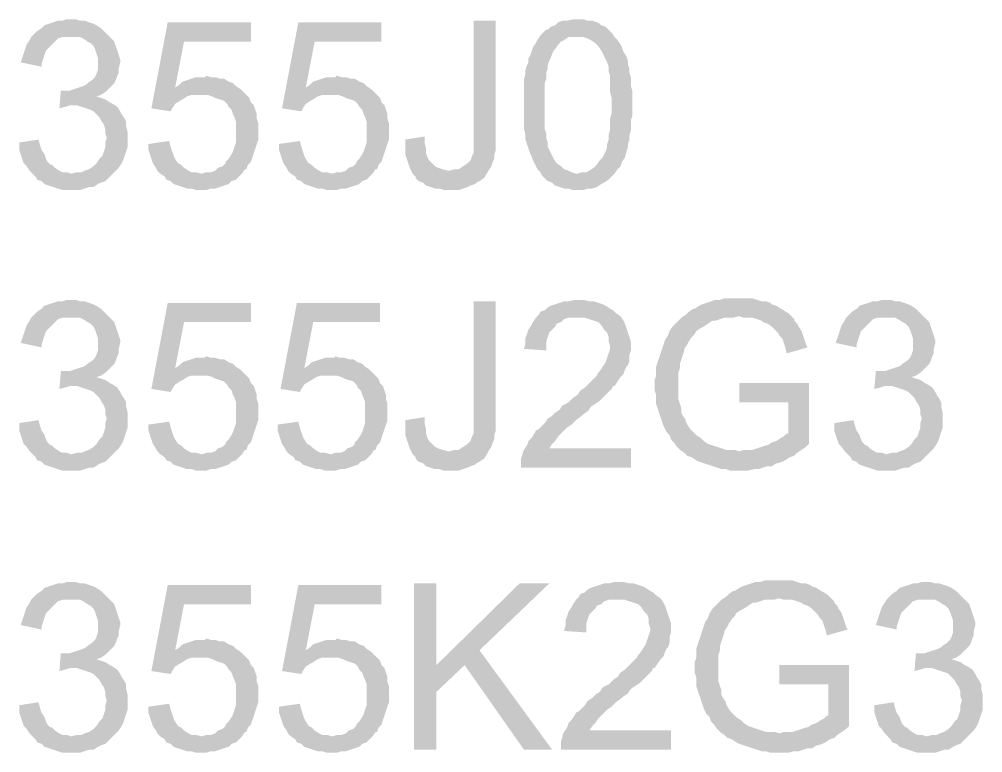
# Model space of a CAD drawing. Header units: millimetres. Extents: x -35.3 to 0.3, y 0.4 to 20.6.
# Drawn here: x -31.237 to -30.696, y 7.46 to 7.872 of the extents above; entities that cross this region are included whole.
import ezdxf

# ---------------------------------------------------------------- set-up
doc = ezdxf.new("R2010")
doc.units = ezdxf.units.MM
doc.layers.add('PDF _Riempimenti solidi', color=7, linetype='Continuous')

msp = doc.modelspace()

# ---------------------------------------------------------------- hatches: boundary and pattern name
at = {"layer": 'PDF _Riempimenti solidi', "transparency": 33554559}
for points in [[(-31.20767, 7.87184), (-31.21017, 7.87184), (-31.21267, 7.87101), (-31.21517, 7.87101), (-31.21767, 7.87017), (-31.22017, 7.86934), (-31.22267, 7.86851), (-31.22433, 7.86684), (-31.22683, 7.86517), (-31.2285, 7.86351), (-31.20767, 7.86184), (-31.20267, 7.86184), (-31.201, 7.86101), (-31.1985, 7.85934), (-31.19683, 7.85851), (-31.19517, 7.85684), (-31.19433, 7.85517), (-31.1935, 7.85267), (-31.19267, 7.85017), (-31.19267, 7.84351), (-31.1935, 7.84101), (-31.19433, 7.83934), (-31.196, 7.83767), (-31.1985, 7.83601), (-31.19933, 7.83517), (-31.201, 7.83434), (-31.2035, 7.83351), (-31.206, 7.83267), (-31.2085, 7.83184), (-31.211, 7.83184), (-31.1885, 7.83101), (-31.18517, 7.83434), (-31.1835, 7.83601), (-31.18267, 7.83767), (-31.18183, 7.84017), (-31.181, 7.84184), (-31.181, 7.84434), (-31.18017, 7.84767), (-31.18017, 7.84934), (-31.181, 7.85184), (-31.18183, 7.85434), (-31.1835, 7.85934), (-31.186, 7.86184), (-31.18767, 7.86351), (-31.18933, 7.86517), (-31.191, 7.86684), (-31.1935, 7.86851), (-31.19517, 7.86934), (-31.20017, 7.87101), (-31.20267, 7.87101), (-31.20517, 7.87184)], [(-31.10683, 7.87017), (-31.1535, 7.87017), (-31.16267, 7.82184), (-31.15183, 7.82017), (-31.151, 7.82184), (-31.14933, 7.82434), (-31.14683, 7.82601), (-31.14517, 7.82684), (-31.14267, 7.82851), (-31.14017, 7.82934), (-31.13517, 7.82934), (-31.111, 7.83101), (-31.11267, 7.83267), (-31.14933, 7.83351), (-31.14433, 7.85934), (-31.10683, 7.85934)], [(-31.0335, 7.87017), (-31.08017, 7.87017), (-31.08933, 7.82184), (-31.0785, 7.82017), (-31.07767, 7.82184), (-31.076, 7.82434), (-31.0735, 7.82601), (-31.07183, 7.82684), (-31.06933, 7.82851), (-31.06683, 7.82934), (-31.06183, 7.82934), (-31.03767, 7.83101), (-31.03933, 7.83267), (-31.076, 7.83351), (-31.071, 7.85934), (-31.0335, 7.85934)], [(-30.96933, 7.87101), (-30.98183, 7.87101), (-30.98183, 7.79684), (-30.98267, 7.79517), (-30.9835, 7.79267), (-30.98517, 7.79101), (-30.98767, 7.78934), (-30.99017, 7.78767), (-30.99267, 7.78767), (-30.99517, 7.78684), (-30.9735, 7.78684), (-30.97183, 7.78934), (-30.971, 7.79184), (-30.97017, 7.79351), (-30.97017, 7.79601), (-30.96933, 7.79851), (-30.96933, 7.80767)], [(-30.9235, 7.87184), (-30.926, 7.87184), (-30.92933, 7.87101), (-30.93183, 7.87101), (-30.93433, 7.87017), (-30.936, 7.86851), (-30.9385, 7.86767), (-30.94017, 7.86601), (-30.941, 7.86601), (-30.94267, 7.86434), (-30.94433, 7.86267), (-30.9235, 7.86184), (-30.92017, 7.86184), (-30.91767, 7.86101), (-30.916, 7.86017), (-30.9135, 7.85851), (-30.91183, 7.85684), (-30.91017, 7.85434), (-30.90933, 7.85267), (-30.9085, 7.85101), (-30.90683, 7.84767), (-30.906, 7.84517), (-30.906, 7.84267), (-30.90517, 7.84017), (-30.90517, 7.83101), (-30.90433, 7.82767), (-30.90433, 7.81934), (-30.90517, 7.81601), (-30.90517, 7.81017), (-30.906, 7.80684), (-30.906, 7.80434), (-30.90683, 7.80184), (-30.90683, 7.80017), (-30.90767, 7.79767), (-30.9085, 7.79601), (-30.90933, 7.79434), (-30.91017, 7.79351), (-30.911, 7.79267), (-30.91267, 7.79017), (-30.91433, 7.78851), (-30.91683, 7.78684), (-30.9185, 7.78601), (-30.921, 7.78601), (-30.9235, 7.78517), (-30.9435, 7.78434), (-30.94183, 7.78267), (-30.94017, 7.78101), (-30.93767, 7.78017), (-30.936, 7.77851), (-30.9335, 7.77767), (-30.931, 7.77684), (-30.9285, 7.77684), (-30.926, 7.77601), (-30.92017, 7.77601), (-30.91767, 7.77684), (-30.91517, 7.77684), (-30.91267, 7.77767), (-30.91017, 7.77934), (-30.9085, 7.78017), (-30.906, 7.78184), (-30.90433, 7.78351), (-30.90267, 7.78517), (-30.901, 7.78767), (-30.89933, 7.78934), (-30.8985, 7.79184), (-30.89683, 7.79434), (-30.896, 7.79767), (-30.89517, 7.80017), (-30.89517, 7.80184), (-30.89433, 7.80434), (-30.89433, 7.80684), (-30.8935, 7.80934), (-30.8935, 7.81517), (-30.89267, 7.81767), (-30.89267, 7.83184), (-30.8935, 7.83434), (-30.8935, 7.83934), (-30.89433, 7.84184), (-30.89433, 7.84434), (-30.89517, 7.84601), (-30.89517, 7.84851), (-30.896, 7.85101), (-30.89767, 7.85351), (-30.8985, 7.85601), (-30.89933, 7.85767), (-30.901, 7.86017), (-30.90267, 7.86184), (-30.90433, 7.86434), (-30.90767, 7.86767), (-30.91017, 7.86851), (-30.911, 7.86934), (-30.91267, 7.87017), (-30.91517, 7.87101), (-30.91767, 7.87101), (-30.92017, 7.87184)], [(-31.2285, 7.86351), (-31.23017, 7.86184), (-31.231, 7.86017), (-31.23267, 7.85767), (-31.23433, 7.85267), (-31.23517, 7.85017), (-31.236, 7.84767), (-31.22433, 7.84517), (-31.22433, 7.84684), (-31.2235, 7.84934), (-31.22267, 7.85184), (-31.22183, 7.85434), (-31.22017, 7.85601), (-31.21683, 7.85934), (-31.21517, 7.86101), (-31.21267, 7.86184), (-31.20767, 7.86184)], [(-30.94433, 7.86267), (-30.946, 7.86017), (-30.94683, 7.85851), (-30.9485, 7.85601), (-30.95017, 7.85101), (-30.951, 7.85017), (-30.951, 7.84767), (-30.95183, 7.84601), (-30.95267, 7.84351), (-30.95267, 7.84101), (-30.9535, 7.83851), (-30.9535, 7.81017), (-30.95267, 7.80684), (-30.95267, 7.80434), (-30.95183, 7.80184), (-30.951, 7.79934), (-30.95017, 7.79684), (-30.94933, 7.79517), (-30.9485, 7.79267), (-30.946, 7.78767), (-30.94433, 7.78601), (-30.9435, 7.78434), (-30.9235, 7.78517), (-30.92433, 7.78517), (-30.92683, 7.78601), (-30.9285, 7.78684), (-30.931, 7.78767), (-30.93267, 7.78934), (-30.93517, 7.79101), (-30.93683, 7.79351), (-30.93767, 7.79517), (-30.9385, 7.79684), (-30.94017, 7.80017), (-30.94017, 7.80267), (-30.941, 7.80517), (-30.941, 7.80767), (-30.94183, 7.81017), (-30.94183, 7.83601), (-30.941, 7.83851), (-30.941, 7.84184), (-30.94017, 7.84434), (-30.94017, 7.84601), (-30.93933, 7.84851), (-30.9385, 7.85017), (-30.93767, 7.85267), (-30.93683, 7.85434), (-30.936, 7.85517), (-30.93433, 7.85767), (-30.93267, 7.85934), (-30.931, 7.86017), (-30.9285, 7.86184), (-30.9235, 7.86184)], [(-31.13183, 7.84017), (-31.13267, 7.83934), (-31.13767, 7.83934), (-31.14017, 7.83851), (-31.14267, 7.83767), (-31.14517, 7.83684), (-31.14683, 7.83517), (-31.14933, 7.83351), (-31.11267, 7.83267), (-31.11517, 7.83434), (-31.11683, 7.83601), (-31.11933, 7.83684), (-31.12183, 7.83851), (-31.12433, 7.83851), (-31.12683, 7.83934), (-31.12933, 7.83934)], [(-31.0585, 7.84017), (-31.05933, 7.83934), (-31.06433, 7.83934), (-31.06683, 7.83851), (-31.07183, 7.83684), (-31.0735, 7.83517), (-31.076, 7.83351), (-31.03933, 7.83267), (-31.04183, 7.83434), (-31.0435, 7.83601), (-31.046, 7.83684), (-31.0485, 7.83851), (-31.051, 7.83851), (-31.0535, 7.83934), (-31.056, 7.83934)], [(-31.2135, 7.83184), (-31.21433, 7.82184), (-31.211, 7.82267), (-31.2085, 7.82351), (-31.206, 7.82351), (-31.18433, 7.82434), (-31.186, 7.82517), (-31.1885, 7.82684), (-31.191, 7.82767), (-31.1935, 7.82851), (-31.191, 7.82934), (-31.1885, 7.83101), (-31.211, 7.83184)], [(-31.111, 7.83101), (-31.13517, 7.82934), (-31.131, 7.82934), (-31.1285, 7.82851), (-31.12683, 7.82767), (-31.12183, 7.82601), (-31.12017, 7.82434), (-31.11933, 7.82267), (-31.11767, 7.82101), (-31.11683, 7.81851), (-31.116, 7.81684), (-31.11517, 7.81434), (-31.11517, 7.80267), (-31.116, 7.80017), (-31.11683, 7.79767), (-31.11767, 7.79601), (-31.11933, 7.79351), (-31.121, 7.79184), (-31.121, 7.79101), (-31.12267, 7.78934), (-31.12517, 7.78851), (-31.12683, 7.78684), (-31.12933, 7.78601), (-31.13183, 7.78601), (-31.13433, 7.78517), (-31.11183, 7.78517), (-31.11017, 7.78767), (-31.10933, 7.78767), (-31.1085, 7.79017), (-31.10683, 7.79184), (-31.10517, 7.79684), (-31.10433, 7.79934), (-31.1035, 7.80184), (-31.10267, 7.80434), (-31.10267, 7.81351), (-31.1035, 7.81601), (-31.1035, 7.81851), (-31.10433, 7.82101), (-31.10517, 7.82351), (-31.10683, 7.82517), (-31.10767, 7.82767), (-31.10933, 7.82934)], [(-31.03767, 7.83101), (-31.06183, 7.82934), (-31.05767, 7.82934), (-31.05517, 7.82851), (-31.0535, 7.82767), (-31.051, 7.82684), (-31.0485, 7.82601), (-31.04683, 7.82434), (-31.046, 7.82267), (-31.04433, 7.82101), (-31.0435, 7.81851), (-31.04267, 7.81684), (-31.04183, 7.81434), (-31.04183, 7.80267), (-31.04267, 7.80017), (-31.0435, 7.79767), (-31.04433, 7.79601), (-31.046, 7.79351), (-31.04767, 7.79184), (-31.04767, 7.79101), (-31.04933, 7.78934), (-31.05183, 7.78851), (-31.0535, 7.78684), (-31.056, 7.78601), (-31.0585, 7.78601), (-31.061, 7.78517), (-31.0385, 7.78517), (-31.03683, 7.78767), (-31.036, 7.78767), (-31.03517, 7.79017), (-31.0335, 7.79184), (-31.031, 7.79934), (-31.03017, 7.80184), (-31.02933, 7.80434), (-31.02933, 7.81351), (-31.03017, 7.81601), (-31.03017, 7.81851), (-31.031, 7.82101), (-31.03183, 7.82351), (-31.0335, 7.82517), (-31.03433, 7.82767), (-31.036, 7.82934)], [(-31.18433, 7.82434), (-31.206, 7.82351), (-31.20433, 7.82351), (-31.19933, 7.82184), (-31.19683, 7.82101), (-31.19517, 7.82017), (-31.19183, 7.81684), (-31.191, 7.81517), (-31.18933, 7.81267), (-31.1885, 7.81017), (-31.1885, 7.80767), (-31.18767, 7.80517), (-31.1885, 7.80267), (-31.1885, 7.80017), (-31.19017, 7.79517), (-31.19183, 7.79351), (-31.1935, 7.79101), (-31.19517, 7.78934), (-31.19767, 7.78767), (-31.20017, 7.78684), (-31.20183, 7.78601), (-31.20433, 7.78601), (-31.20767, 7.78517), (-31.22933, 7.78517), (-31.22767, 7.78351), (-31.22683, 7.78184), (-31.22433, 7.78101), (-31.22267, 7.77934), (-31.22017, 7.77851), (-31.21767, 7.77767), (-31.21267, 7.77601), (-31.20267, 7.77601), (-31.20017, 7.77684), (-31.19767, 7.77767), (-31.19517, 7.77767), (-31.19267, 7.77934), (-31.191, 7.78017), (-31.1885, 7.78101), (-31.18517, 7.78434), (-31.18267, 7.78684), (-31.181, 7.78851), (-31.17933, 7.79101), (-31.1785, 7.79267), (-31.176, 7.80017), (-31.176, 7.80851), (-31.17683, 7.81184), (-31.17683, 7.81434), (-31.17767, 7.81601), (-31.17933, 7.81851), (-31.18017, 7.82017), (-31.18183, 7.82267)], [(-31.226, 7.80434), (-31.23683, 7.80267), (-31.23683, 7.79851), (-31.236, 7.79601), (-31.23517, 7.79351), (-31.23433, 7.79101), (-31.23267, 7.78934), (-31.231, 7.78684), (-31.22933, 7.78517), (-31.20767, 7.78517), (-31.21017, 7.78601), (-31.21267, 7.78601), (-31.21433, 7.78684), (-31.21683, 7.78851), (-31.2185, 7.79017), (-31.21933, 7.79017), (-31.221, 7.79184), (-31.22183, 7.79351), (-31.22267, 7.79601), (-31.22433, 7.79851), (-31.22517, 7.80101)], [(-31.00933, 7.80601), (-31.02017, 7.80434), (-31.02017, 7.79601), (-31.01933, 7.79351), (-31.01767, 7.78851), (-31.016, 7.78517), (-31.01433, 7.78351), (-31.01433, 7.78267), (-31.01267, 7.78101), (-31.01017, 7.78017), (-31.0085, 7.77851), (-31.0035, 7.77684), (-31.001, 7.77684), (-30.9985, 7.77601), (-30.99017, 7.77601), (-30.98767, 7.77684), (-30.98517, 7.77767), (-30.9835, 7.77851), (-30.981, 7.77934), (-30.98017, 7.78017), (-30.9785, 7.78101), (-30.976, 7.78267), (-30.97433, 7.78517), (-30.9735, 7.78684), (-30.996, 7.78684), (-30.99933, 7.78767), (-31.00183, 7.78851), (-31.0035, 7.78934), (-31.00517, 7.79101), (-31.00683, 7.79267), (-31.00767, 7.79434), (-31.0085, 7.79684), (-31.0085, 7.79934), (-31.00933, 7.80267)], [(-31.15267, 7.80351), (-31.16433, 7.80184), (-31.16433, 7.79851), (-31.16183, 7.79101), (-31.16017, 7.78851), (-31.15933, 7.78684), (-31.15767, 7.78517), (-31.15517, 7.78351), (-31.15433, 7.78184), (-31.15183, 7.78101), (-31.15017, 7.77934), (-31.14767, 7.77851), (-31.14267, 7.77684), (-31.14017, 7.77684), (-31.13767, 7.77601), (-31.13183, 7.77601), (-31.12933, 7.77684), (-31.12683, 7.77684), (-31.12183, 7.77851), (-31.11933, 7.77934), (-31.11767, 7.78101), (-31.11517, 7.78184), (-31.11183, 7.78517), (-31.13433, 7.78517), (-31.13767, 7.78601), (-31.14017, 7.78601), (-31.14183, 7.78684), (-31.14433, 7.78851), (-31.146, 7.79017), (-31.14767, 7.79101), (-31.14933, 7.79351), (-31.15017, 7.79517), (-31.151, 7.79767), (-31.15183, 7.80017)], [(-31.07933, 7.80351), (-31.091, 7.80184), (-31.091, 7.79851), (-31.09017, 7.79601), (-31.08933, 7.79351), (-31.0885, 7.79101), (-31.08683, 7.78851), (-31.086, 7.78684), (-31.08433, 7.78517), (-31.08183, 7.78351), (-31.081, 7.78184), (-31.0785, 7.78101), (-31.07683, 7.77934), (-31.07433, 7.77851), (-31.07183, 7.77767), (-31.06933, 7.77684), (-31.06683, 7.77684), (-31.06433, 7.77601), (-31.0585, 7.77601), (-31.056, 7.77684), (-31.0535, 7.77684), (-31.051, 7.77767), (-31.046, 7.77934), (-31.04433, 7.78101), (-31.04183, 7.78184), (-31.04017, 7.78351), (-31.0385, 7.78517), (-31.061, 7.78517), (-31.06433, 7.78601), (-31.06683, 7.78601), (-31.0685, 7.78684), (-31.071, 7.78851), (-31.07267, 7.79017), (-31.07433, 7.79101), (-31.076, 7.79351), (-31.07683, 7.79517), (-31.07767, 7.79767), (-31.0785, 7.80017)], [(-31.20767, 7.71434), (-31.21017, 7.71434), (-31.21267, 7.71351), (-31.21517, 7.71351), (-31.21767, 7.71267), (-31.22017, 7.71184), (-31.22267, 7.71101), (-31.22433, 7.70934), (-31.22683, 7.70767), (-31.2285, 7.70601), (-31.20767, 7.70434), (-31.20267, 7.70434), (-31.201, 7.70351), (-31.1985, 7.70184), (-31.19683, 7.70101), (-31.19517, 7.69934), (-31.19433, 7.69767), (-31.1935, 7.69517), (-31.19267, 7.69267), (-31.19267, 7.68601), (-31.1935, 7.68351), (-31.19433, 7.68184), (-31.196, 7.68017), (-31.1985, 7.67851), (-31.19933, 7.67767), (-31.201, 7.67684), (-31.2035, 7.67601), (-31.206, 7.67517), (-31.2085, 7.67434), (-31.211, 7.67434), (-31.1885, 7.67351), (-31.18683, 7.67517), (-31.18517, 7.67684), (-31.1835, 7.67851), (-31.18267, 7.68017), (-31.18183, 7.68267), (-31.181, 7.68434), (-31.181, 7.68684), (-31.18017, 7.69017), (-31.18017, 7.69184), (-31.181, 7.69434), (-31.18183, 7.69684), (-31.1835, 7.70184), (-31.186, 7.70434), (-31.18933, 7.70767), (-31.191, 7.70934), (-31.1935, 7.71101), (-31.19517, 7.71184), (-31.20017, 7.71351), (-31.20267, 7.71351), (-31.20517, 7.71434)], [(-31.10683, 7.71267), (-31.1535, 7.71267), (-31.16267, 7.66434), (-31.15183, 7.66267), (-31.151, 7.66434), (-31.14933, 7.66684), (-31.14683, 7.66851), (-31.14517, 7.66934), (-31.14267, 7.67101), (-31.14017, 7.67184), (-31.13517, 7.67184), (-31.111, 7.67351), (-31.11267, 7.67517), (-31.14933, 7.67601), (-31.14433, 7.70184), (-31.10683, 7.70184)], [(-31.03433, 7.71267), (-31.081, 7.71267), (-31.09017, 7.66434), (-31.07933, 7.66267), (-31.0785, 7.66434), (-31.07683, 7.66684), (-31.07433, 7.66851), (-31.07267, 7.66934), (-31.07017, 7.67101), (-31.06767, 7.67184), (-31.06267, 7.67184), (-31.0385, 7.67351), (-31.04017, 7.67517), (-31.07683, 7.67601), (-31.07183, 7.70184), (-31.03433, 7.70184)], [(-30.96933, 7.71351), (-30.98183, 7.71351), (-30.98183, 7.63934), (-30.98267, 7.63767), (-30.9835, 7.63517), (-30.98517, 7.63351), (-30.98767, 7.63184), (-30.99017, 7.63017), (-30.99267, 7.63017), (-30.99517, 7.62934), (-30.9735, 7.62934), (-30.97183, 7.63184), (-30.971, 7.63434), (-30.97017, 7.63601), (-30.97017, 7.63851), (-30.96933, 7.64101), (-30.96933, 7.65017)], [(-30.92267, 7.71434), (-30.92517, 7.71434), (-30.9285, 7.71351), (-30.931, 7.71351), (-30.9335, 7.71267), (-30.936, 7.71184), (-30.9385, 7.71101), (-30.94017, 7.71017), (-30.94183, 7.70851), (-30.94433, 7.70767), (-30.94517, 7.70601), (-30.94683, 7.70434), (-30.9485, 7.70184), (-30.94933, 7.70017), (-30.951, 7.69767), (-30.95183, 7.69517), (-30.95267, 7.69267), (-30.95267, 7.69017), (-30.9535, 7.68684), (-30.941, 7.68601), (-30.941, 7.69101), (-30.93933, 7.69601), (-30.93767, 7.69767), (-30.936, 7.69934), (-30.93517, 7.70101), (-30.93267, 7.70184), (-30.931, 7.70351), (-30.9285, 7.70434), (-30.92267, 7.70434), (-30.89933, 7.70517), (-30.90183, 7.70684), (-30.9035, 7.70851), (-30.90517, 7.70934), (-30.90767, 7.71101), (-30.90933, 7.71184), (-30.91183, 7.71267), (-30.91433, 7.71351), (-30.91683, 7.71351), (-30.92017, 7.71434)], [(-30.83267, 7.71517), (-30.841, 7.71517), (-30.8435, 7.71434), (-30.846, 7.71434), (-30.8485, 7.71351), (-30.851, 7.71267), (-30.8535, 7.71184), (-30.85517, 7.71101), (-30.85767, 7.70934), (-30.8585, 7.70934), (-30.861, 7.70767), (-30.86267, 7.70601), (-30.86517, 7.70434), (-30.86683, 7.70267), (-30.87017, 7.69934), (-30.87183, 7.69684), (-30.87267, 7.69434), (-30.87433, 7.69184), (-30.87517, 7.68934), (-30.876, 7.68684), (-30.87933, 7.67684), (-30.87933, 7.67184), (-30.88017, 7.66934), (-30.88017, 7.66351), (-30.87933, 7.66101), (-30.87933, 7.65601), (-30.8785, 7.65351), (-30.876, 7.64601), (-30.87517, 7.64351), (-30.87433, 7.64184), (-30.8735, 7.64017), (-30.87183, 7.63851), (-30.871, 7.63601), (-30.86933, 7.63434), (-30.86767, 7.63184), (-30.866, 7.63017), (-30.8635, 7.62851), (-30.83267, 7.62934), (-30.83517, 7.63017), (-30.84017, 7.63017), (-30.84267, 7.63101), (-30.84517, 7.63184), (-30.85017, 7.63351), (-30.85267, 7.63517), (-30.85433, 7.63684), (-30.85683, 7.63851), (-30.8585, 7.64017), (-30.86017, 7.64184), (-30.86183, 7.64434), (-30.86267, 7.64601), (-30.86267, 7.64684), (-30.86433, 7.64934), (-30.86517, 7.65101), (-30.86517, 7.65351), (-30.866, 7.65601), (-30.86683, 7.65851), (-30.86683, 7.67351), (-30.866, 7.67601), (-30.866, 7.67851), (-30.8635, 7.68601), (-30.8635, 7.68684), (-30.86183, 7.68934), (-30.861, 7.69101), (-30.85933, 7.69351), (-30.85767, 7.69517), (-30.85683, 7.69684), (-30.85433, 7.69851), (-30.85267, 7.69934), (-30.85017, 7.70101), (-30.84767, 7.70267), (-30.846, 7.70267), (-30.841, 7.70434), (-30.836, 7.70434), (-30.83267, 7.70517), (-30.8035, 7.70517), (-30.80517, 7.70684), (-30.80767, 7.70851), (-30.80933, 7.70934), (-30.81183, 7.71101), (-30.81433, 7.71184), (-30.81517, 7.71267), (-30.81767, 7.71351), (-30.82017, 7.71351), (-30.82517, 7.71517), (-30.83017, 7.71517)], [(-30.75017, 7.71434), (-30.75267, 7.71434), (-30.75517, 7.71351), (-30.75767, 7.71351), (-30.76017, 7.71267), (-30.76517, 7.71101), (-30.76683, 7.70934), (-30.76933, 7.70767), (-30.771, 7.70601), (-30.75017, 7.70434), (-30.74517, 7.70434), (-30.7435, 7.70351), (-30.741, 7.70184), (-30.73933, 7.70101), (-30.73767, 7.69934), (-30.73683, 7.69767), (-30.736, 7.69517), (-30.73517, 7.69267), (-30.73517, 7.68601), (-30.736, 7.68351), (-30.73683, 7.68184), (-30.7385, 7.68017), (-30.741, 7.67851), (-30.74183, 7.67767), (-30.7435, 7.67684), (-30.746, 7.67601), (-30.7485, 7.67517), (-30.751, 7.67434), (-30.7535, 7.67434), (-30.731, 7.67351), (-30.72933, 7.67517), (-30.72767, 7.67684), (-30.726, 7.67851), (-30.72517, 7.68017), (-30.72433, 7.68267), (-30.7235, 7.68434), (-30.7235, 7.68684), (-30.72267, 7.69017), (-30.72267, 7.69184), (-30.7235, 7.69434), (-30.72433, 7.69684), (-30.726, 7.70184), (-30.72683, 7.70267), (-30.73017, 7.70601), (-30.7335, 7.70934), (-30.736, 7.71101), (-30.73767, 7.71184), (-30.74017, 7.71267), (-30.74267, 7.71351), (-30.74517, 7.71351), (-30.74767, 7.71434)], [(-31.2285, 7.70601), (-31.23017, 7.70434), (-31.231, 7.70267), (-31.23267, 7.70017), (-31.2335, 7.69767), (-31.23433, 7.69517), (-31.23517, 7.69267), (-31.236, 7.69017), (-31.22433, 7.68767), (-31.22433, 7.68934), (-31.2235, 7.69184), (-31.22267, 7.69434), (-31.22183, 7.69684), (-31.22017, 7.69851), (-31.21683, 7.70184), (-31.21517, 7.70351), (-31.21267, 7.70434), (-31.20767, 7.70434)], [(-30.89933, 7.70517), (-30.92267, 7.70434), (-30.91933, 7.70434), (-30.91433, 7.70267), (-30.91183, 7.70184), (-30.91017, 7.70017), (-30.9085, 7.69767), (-30.90683, 7.69601), (-30.906, 7.69351), (-30.906, 7.69101), (-30.90517, 7.68851), (-30.90517, 7.68684), (-30.90767, 7.67934), (-30.90933, 7.67684), (-30.911, 7.67434), (-30.91183, 7.67351), (-30.91267, 7.67184), (-30.91433, 7.67017), (-30.91767, 7.66684), (-30.91933, 7.66517), (-30.92183, 7.66351), (-30.9235, 7.66101), (-30.926, 7.65934), (-30.9285, 7.65684), (-30.93183, 7.65517), (-30.9335, 7.65267), (-30.936, 7.65101), (-30.93767, 7.64934), (-30.94017, 7.64767), (-30.94183, 7.64517), (-30.94517, 7.64184), (-30.94683, 7.64101), (-30.94767, 7.63934), (-30.94933, 7.63684), (-30.951, 7.63517), (-30.95183, 7.63267), (-30.9535, 7.63017), (-30.95433, 7.62851), (-30.95433, 7.62767), (-30.95517, 7.62517), (-30.95517, 7.62017), (-30.8935, 7.62017), (-30.8935, 7.63101), (-30.93933, 7.63101), (-30.93767, 7.63351), (-30.936, 7.63517), (-30.93433, 7.63767), (-30.93267, 7.63934), (-30.92933, 7.64267), (-30.92683, 7.64434), (-30.92433, 7.64684), (-30.921, 7.64934), (-30.92017, 7.65017), (-30.91767, 7.65184), (-30.916, 7.65434), (-30.9135, 7.65601), (-30.911, 7.65767), (-30.90767, 7.66101), (-30.90433, 7.66434), (-30.9035, 7.66601), (-30.90267, 7.66601), (-30.901, 7.66851), (-30.89933, 7.67101), (-30.89767, 7.67267), (-30.89683, 7.67517), (-30.896, 7.67684), (-30.89517, 7.67767), (-30.89433, 7.68017), (-30.89433, 7.68351), (-30.8935, 7.68601), (-30.8935, 7.69101), (-30.89433, 7.69351), (-30.89517, 7.69601), (-30.896, 7.69851), (-30.89683, 7.70101), (-30.89767, 7.70267)], [(-30.8035, 7.70517), (-30.83267, 7.70517), (-30.83017, 7.70434), (-30.82517, 7.70434), (-30.82017, 7.70267), (-30.81933, 7.70184), (-30.81683, 7.70101), (-30.81433, 7.69934), (-30.81267, 7.69767), (-30.811, 7.69601), (-30.81017, 7.69434), (-30.8085, 7.69267), (-30.80683, 7.68767), (-30.806, 7.68434), (-30.79433, 7.68767), (-30.79517, 7.68934), (-30.79683, 7.69434), (-30.79767, 7.69684), (-30.79933, 7.69934), (-30.80017, 7.70101), (-30.80183, 7.70267), (-30.80183, 7.70351)], [(-30.771, 7.70601), (-30.77267, 7.70434), (-30.7735, 7.70267), (-30.77517, 7.70017), (-30.776, 7.69767), (-30.77683, 7.69517), (-30.77767, 7.69267), (-30.7785, 7.69017), (-30.76683, 7.68767), (-30.76683, 7.68934), (-30.76517, 7.69434), (-30.76433, 7.69684), (-30.76267, 7.69851), (-30.761, 7.70017), (-30.75767, 7.70351), (-30.75517, 7.70434), (-30.75017, 7.70434)], [(-31.13183, 7.68267), (-31.13267, 7.68184), (-31.13767, 7.68184), (-31.14017, 7.68101), (-31.14267, 7.68017), (-31.14517, 7.67934), (-31.14683, 7.67767), (-31.14933, 7.67601), (-31.11267, 7.67517), (-31.11517, 7.67684), (-31.11683, 7.67851), (-31.11933, 7.67934), (-31.12183, 7.68101), (-31.12433, 7.68101), (-31.12683, 7.68184), (-31.12933, 7.68184)], [(-31.05933, 7.68267), (-31.06017, 7.68184), (-31.06517, 7.68184), (-31.06767, 7.68101), (-31.07017, 7.68017), (-31.07267, 7.67934), (-31.07433, 7.67767), (-31.07683, 7.67601), (-31.04017, 7.67517), (-31.04267, 7.67684), (-31.04433, 7.67851), (-31.04683, 7.67934), (-31.04933, 7.68101), (-31.05183, 7.68101), (-31.05433, 7.68184), (-31.05683, 7.68184)], [(-31.2135, 7.67434), (-31.21433, 7.66434), (-31.211, 7.66517), (-31.2085, 7.66601), (-31.206, 7.66601), (-31.18433, 7.66684), (-31.186, 7.66767), (-31.1885, 7.66934), (-31.191, 7.67017), (-31.1935, 7.67101), (-31.191, 7.67184), (-31.1885, 7.67351), (-31.211, 7.67434)], [(-31.111, 7.67351), (-31.13517, 7.67184), (-31.131, 7.67184), (-31.1285, 7.67101), (-31.12683, 7.67017), (-31.12183, 7.66851), (-31.12017, 7.66684), (-31.11933, 7.66517), (-31.11767, 7.66351), (-31.11683, 7.66101), (-31.116, 7.65934), (-31.11517, 7.65684), (-31.11517, 7.64517), (-31.11683, 7.64017), (-31.11767, 7.63851), (-31.11933, 7.63601), (-31.121, 7.63434), (-31.121, 7.63351), (-31.12267, 7.63184), (-31.12517, 7.63101), (-31.12683, 7.62934), (-31.12933, 7.62851), (-31.13183, 7.62851), (-31.13433, 7.62767), (-31.11183, 7.62767), (-31.11017, 7.63017), (-31.10933, 7.63017), (-31.1085, 7.63267), (-31.10683, 7.63434), (-31.10517, 7.63934), (-31.10433, 7.64184), (-31.1035, 7.64434), (-31.10267, 7.64684), (-31.10267, 7.65601), (-31.1035, 7.65851), (-31.1035, 7.66101), (-31.10433, 7.66351), (-31.10517, 7.66601), (-31.10683, 7.66767), (-31.10767, 7.67017), (-31.10933, 7.67184)], [(-31.0385, 7.67351), (-31.06267, 7.67184), (-31.0585, 7.67184), (-31.056, 7.67101), (-31.05433, 7.67017), (-31.04933, 7.66851), (-31.04767, 7.66684), (-31.04683, 7.66517), (-31.04517, 7.66351), (-31.04433, 7.66101), (-31.0435, 7.65934), (-31.04267, 7.65684), (-31.04267, 7.64517), (-31.04433, 7.64017), (-31.04517, 7.63851), (-31.04683, 7.63601), (-31.0485, 7.63434), (-31.0485, 7.63351), (-31.05017, 7.63184), (-31.05267, 7.63101), (-31.05433, 7.62934), (-31.05683, 7.62851), (-31.05933, 7.62851), (-31.06183, 7.62767), (-31.03933, 7.62767), (-31.03767, 7.63017), (-31.03683, 7.63017), (-31.036, 7.63267), (-31.03433, 7.63434), (-31.0335, 7.63684), (-31.03017, 7.64684), (-31.03017, 7.65601), (-31.031, 7.65851), (-31.031, 7.66101), (-31.03267, 7.66601), (-31.03433, 7.66767), (-31.03517, 7.67017), (-31.03683, 7.67184)], [(-30.756, 7.67434), (-30.75683, 7.66434), (-30.7535, 7.66517), (-30.751, 7.66601), (-30.7485, 7.66601), (-30.72683, 7.66684), (-30.7285, 7.66767), (-30.731, 7.66934), (-30.7335, 7.67017), (-30.736, 7.67101), (-30.7335, 7.67184), (-30.731, 7.67351), (-30.7535, 7.67434)], [(-31.18433, 7.66684), (-31.206, 7.66601), (-31.20433, 7.66601), (-31.19933, 7.66434), (-31.19683, 7.66351), (-31.19517, 7.66267), (-31.19183, 7.65934), (-31.191, 7.65767), (-31.18933, 7.65517), (-31.1885, 7.65267), (-31.1885, 7.65017), (-31.18767, 7.64767), (-31.1885, 7.64517), (-31.1885, 7.64267), (-31.19017, 7.63767), (-31.19183, 7.63601), (-31.1935, 7.63351), (-31.19517, 7.63184), (-31.19767, 7.63017), (-31.20017, 7.62934), (-31.20183, 7.62851), (-31.20433, 7.62851), (-31.20767, 7.62767), (-31.22933, 7.62767), (-31.22767, 7.62601), (-31.22683, 7.62434), (-31.22433, 7.62351), (-31.22267, 7.62184), (-31.22017, 7.62101), (-31.21767, 7.62017), (-31.21267, 7.61851), (-31.20267, 7.61851), (-31.20017, 7.61934), (-31.19767, 7.62017), (-31.19517, 7.62017), (-31.19267, 7.62184), (-31.191, 7.62267), (-31.1885, 7.62351), (-31.18517, 7.62684), (-31.18267, 7.62934), (-31.181, 7.63101), (-31.17933, 7.63351), (-31.1785, 7.63517), (-31.176, 7.64267), (-31.176, 7.65101), (-31.17683, 7.65434), (-31.17683, 7.65684), (-31.17767, 7.65851), (-31.17933, 7.66101), (-31.18017, 7.66267), (-31.18183, 7.66517)], [(-30.7935, 7.66767), (-30.83267, 7.66767), (-30.83267, 7.65684), (-30.80517, 7.65684), (-30.80517, 7.63934), (-30.806, 7.63934), (-30.80767, 7.63767), (-30.80933, 7.63684), (-30.81183, 7.63517), (-30.81433, 7.63434), (-30.81683, 7.63267), (-30.81767, 7.63267), (-30.82017, 7.63184), (-30.82517, 7.63017), (-30.83017, 7.63017), (-30.83267, 7.62934), (-30.8635, 7.62851), (-30.86183, 7.62684), (-30.85933, 7.62601), (-30.85683, 7.62434), (-30.85517, 7.62351), (-30.85267, 7.62267), (-30.85017, 7.62184), (-30.84517, 7.62017), (-30.84267, 7.61934), (-30.84017, 7.61934), (-30.83767, 7.61851), (-30.82767, 7.61851), (-30.82433, 7.61934), (-30.82183, 7.61934), (-30.81683, 7.62101), (-30.81433, 7.62101), (-30.81183, 7.62267), (-30.811, 7.62267), (-30.8085, 7.62351), (-30.80683, 7.62434), (-30.80433, 7.62601), (-30.80183, 7.62684), (-30.80017, 7.62851), (-30.79517, 7.63184), (-30.7935, 7.63351)], [(-30.72683, 7.66684), (-30.7485, 7.66601), (-30.74683, 7.66601), (-30.74433, 7.66517), (-30.73933, 7.66351), (-30.73767, 7.66267), (-30.73433, 7.65934), (-30.7335, 7.65767), (-30.73183, 7.65517), (-30.731, 7.65267), (-30.731, 7.65017), (-30.73017, 7.64767), (-30.731, 7.64517), (-30.731, 7.64267), (-30.73267, 7.63767), (-30.73433, 7.63601), (-30.736, 7.63351), (-30.73767, 7.63184), (-30.74017, 7.63017), (-30.74267, 7.62934), (-30.74433, 7.62851), (-30.74683, 7.62851), (-30.75017, 7.62767), (-30.77183, 7.62767), (-30.77017, 7.62601), (-30.76933, 7.62434), (-30.76683, 7.62351), (-30.76517, 7.62184), (-30.76017, 7.62017), (-30.75767, 7.61934), (-30.75517, 7.61851), (-30.74517, 7.61851), (-30.74017, 7.62017), (-30.73767, 7.62017), (-30.73517, 7.62184), (-30.7335, 7.62267), (-30.731, 7.62351), (-30.72767, 7.62684), (-30.7235, 7.63101), (-30.72183, 7.63351), (-30.721, 7.63517), (-30.72017, 7.63767), (-30.7185, 7.64267), (-30.7185, 7.65101), (-30.71933, 7.65434), (-30.71933, 7.65684), (-30.72017, 7.65851), (-30.72183, 7.66101), (-30.72267, 7.66267), (-30.72433, 7.66517)], [(-31.00933, 7.64851), (-31.02017, 7.64684), (-31.02017, 7.63851), (-31.01933, 7.63601), (-31.0185, 7.63351), (-31.01767, 7.63101), (-31.016, 7.62767), (-31.01433, 7.62601), (-31.01433, 7.62517), (-31.01267, 7.62351), (-31.01017, 7.62267), (-31.0085, 7.62101), (-31.0035, 7.61934), (-31.001, 7.61934), (-30.9985, 7.61851), (-30.99017, 7.61851), (-30.98767, 7.61934), (-30.98517, 7.62017), (-30.9835, 7.62101), (-30.981, 7.62184), (-30.98017, 7.62267), (-30.9785, 7.62351), (-30.976, 7.62517), (-30.97433, 7.62767), (-30.9735, 7.62934), (-30.996, 7.62934), (-30.99933, 7.63017), (-31.00183, 7.63101), (-31.0035, 7.63184), (-31.00517, 7.63351), (-31.00683, 7.63517), (-31.00767, 7.63684), (-31.0085, 7.63934), (-31.0085, 7.64184), (-31.00933, 7.64517)], [(-31.226, 7.64684), (-31.23683, 7.64517), (-31.23683, 7.64101), (-31.236, 7.63851), (-31.23517, 7.63601), (-31.23433, 7.63351), (-31.23267, 7.63184), (-31.231, 7.62934), (-31.22933, 7.62767), (-31.20767, 7.62767), (-31.21017, 7.62851), (-31.21267, 7.62851), (-31.21433, 7.62934), (-31.21683, 7.63101), (-31.2185, 7.63267), (-31.21933, 7.63267), (-31.221, 7.63434), (-31.22183, 7.63601), (-31.22267, 7.63851), (-31.22433, 7.64101), (-31.22517, 7.64351)], [(-31.15267, 7.64601), (-31.16433, 7.64434), (-31.16433, 7.64101), (-31.16267, 7.63601), (-31.16183, 7.63351), (-31.16017, 7.63101), (-31.15933, 7.62934), (-31.15767, 7.62767), (-31.15517, 7.62601), (-31.15433, 7.62434), (-31.15183, 7.62351), (-31.15017, 7.62184), (-31.14767, 7.62101), (-31.14267, 7.61934), (-31.14017, 7.61934), (-31.13767, 7.61851), (-31.13183, 7.61851), (-31.12933, 7.61934), (-31.12683, 7.61934), (-31.12183, 7.62101), (-31.11933, 7.62184), (-31.11767, 7.62351), (-31.11517, 7.62434), (-31.11183, 7.62767), (-31.13433, 7.62767), (-31.13767, 7.62851), (-31.14017, 7.62851), (-31.14183, 7.62934), (-31.14433, 7.63101), (-31.146, 7.63267), (-31.14767, 7.63351), (-31.14933, 7.63601), (-31.15017, 7.63767), (-31.151, 7.64017), (-31.15183, 7.64267)], [(-31.08017, 7.64601), (-31.09183, 7.64434), (-31.09183, 7.64101), (-31.091, 7.63851), (-31.09017, 7.63601), (-31.08933, 7.63351), (-31.08767, 7.63101), (-31.08683, 7.62934), (-31.08517, 7.62767), (-31.08267, 7.62601), (-31.08183, 7.62434), (-31.07933, 7.62351), (-31.07767, 7.62184), (-31.07517, 7.62101), (-31.07017, 7.61934), (-31.06767, 7.61934), (-31.06517, 7.61851), (-31.05933, 7.61851), (-31.05683, 7.61934), (-31.05433, 7.61934), (-31.04933, 7.62101), (-31.04683, 7.62184), (-31.04517, 7.62351), (-31.04267, 7.62434), (-31.03933, 7.62767), (-31.06183, 7.62767), (-31.06517, 7.62851), (-31.06767, 7.62851), (-31.06933, 7.62934), (-31.07183, 7.63101), (-31.0735, 7.63267), (-31.07517, 7.63351), (-31.07683, 7.63601), (-31.07767, 7.63767), (-31.07933, 7.64267)], [(-30.7685, 7.64684), (-30.77933, 7.64517), (-30.77933, 7.64101), (-30.7785, 7.63851), (-30.77767, 7.63601), (-30.77683, 7.63351), (-30.77517, 7.63184), (-30.7735, 7.62934), (-30.77183, 7.62767), (-30.75017, 7.62767), (-30.75267, 7.62851), (-30.75517, 7.62851), (-30.75683, 7.62934), (-30.75933, 7.63101), (-30.761, 7.63267), (-30.76183, 7.63267), (-30.7635, 7.63434), (-30.76433, 7.63601), (-30.76517, 7.63851), (-30.76683, 7.64101), (-30.76767, 7.64351)], [(-31.20767, 7.55601), (-31.21017, 7.55601), (-31.21267, 7.55517), (-31.21517, 7.55517), (-31.21767, 7.55434), (-31.22017, 7.55351), (-31.22267, 7.55267), (-31.22433, 7.55101), (-31.22683, 7.54934), (-31.2285, 7.54767), (-31.20767, 7.54601), (-31.20267, 7.54601), (-31.201, 7.54517), (-31.1985, 7.54351), (-31.19683, 7.54267), (-31.19517, 7.54101), (-31.19433, 7.53934), (-31.1935, 7.53684), (-31.19267, 7.53434), (-31.19267, 7.52767), (-31.1935, 7.52517), (-31.19433, 7.52351), (-31.196, 7.52184), (-31.1985, 7.52017), (-31.19933, 7.51934), (-31.201, 7.51851), (-31.2035, 7.51767), (-31.206, 7.51684), (-31.2085, 7.51601), (-31.211, 7.51601), (-31.1885, 7.51517), (-31.18517, 7.51851), (-31.1835, 7.52017), (-31.18267, 7.52184), (-31.18183, 7.52434), (-31.181, 7.52601), (-31.181, 7.52851), (-31.18017, 7.53184), (-31.18017, 7.53351), (-31.181, 7.53601), (-31.18183, 7.53851), (-31.1835, 7.54351), (-31.186, 7.54601), (-31.18933, 7.54934), (-31.191, 7.55101), (-31.1935, 7.55267), (-31.19517, 7.55351), (-31.20017, 7.55517), (-31.20267, 7.55517), (-31.20517, 7.55601)], [(-30.90017, 7.55601), (-30.90267, 7.55601), (-30.906, 7.55517), (-30.9085, 7.55517), (-30.911, 7.55434), (-30.9135, 7.55351), (-30.916, 7.55267), (-30.91767, 7.55184), (-30.91933, 7.55017), (-30.92183, 7.54934), (-30.92267, 7.54767), (-30.92433, 7.54601), (-30.926, 7.54351), (-30.92683, 7.54184), (-30.9285, 7.53934), (-30.92933, 7.53684), (-30.93017, 7.53434), (-30.93017, 7.53184), (-30.931, 7.52851), (-30.9185, 7.52767), (-30.9185, 7.53267), (-30.91767, 7.53517), (-30.91683, 7.53767), (-30.91517, 7.53934), (-30.9135, 7.54101), (-30.91267, 7.54267), (-30.91017, 7.54351), (-30.9085, 7.54517), (-30.906, 7.54601), (-30.90017, 7.54601), (-30.87683, 7.54684), (-30.87933, 7.54851), (-30.881, 7.55017), (-30.88267, 7.55101), (-30.88517, 7.55267), (-30.88683, 7.55351), (-30.89183, 7.55517), (-30.89433, 7.55517), (-30.89767, 7.55601)], [(-30.81017, 7.55684), (-30.8185, 7.55684), (-30.821, 7.55601), (-30.8235, 7.55601), (-30.8285, 7.55434), (-30.831, 7.55351), (-30.83267, 7.55267), (-30.83517, 7.55101), (-30.836, 7.55101), (-30.8385, 7.54934), (-30.84017, 7.54767), (-30.84267, 7.54601), (-30.846, 7.54267), (-30.84767, 7.54101), (-30.84933, 7.53851), (-30.85017, 7.53601), (-30.85183, 7.53351), (-30.85267, 7.53101), (-30.8535, 7.52851), (-30.85433, 7.52601), (-30.85517, 7.52351), (-30.85683, 7.51851), (-30.85683, 7.51351), (-30.85767, 7.51101), (-30.85767, 7.50517), (-30.85683, 7.50267), (-30.85683, 7.49767), (-30.85517, 7.49267), (-30.85433, 7.49017), (-30.8535, 7.48767), (-30.85267, 7.48517), (-30.851, 7.48184), (-30.84933, 7.48017), (-30.8485, 7.47767), (-30.84683, 7.47601), (-30.84517, 7.47351), (-30.8435, 7.47184), (-30.841, 7.47017), (-30.81017, 7.47101), (-30.81267, 7.47184), (-30.81767, 7.47184), (-30.82017, 7.47267), (-30.82517, 7.47434), (-30.82767, 7.47517), (-30.83017, 7.47684), (-30.83183, 7.47851), (-30.83433, 7.48017), (-30.83767, 7.48351), (-30.83933, 7.48601), (-30.84017, 7.48767), (-30.84017, 7.48851), (-30.84183, 7.49101), (-30.84267, 7.49267), (-30.84267, 7.49517), (-30.84433, 7.50017), (-30.84433, 7.51517), (-30.8435, 7.51767), (-30.8435, 7.52017), (-30.841, 7.52767), (-30.841, 7.52851), (-30.83933, 7.53101), (-30.8385, 7.53267), (-30.83683, 7.53517), (-30.83517, 7.53684), (-30.83433, 7.53851), (-30.83183, 7.54017), (-30.83017, 7.54101), (-30.82767, 7.54267), (-30.82517, 7.54434), (-30.8235, 7.54434), (-30.821, 7.54517), (-30.8185, 7.54601), (-30.8135, 7.54601), (-30.81017, 7.54684), (-30.781, 7.54684), (-30.78267, 7.54851), (-30.78517, 7.55017), (-30.78683, 7.55101), (-30.78933, 7.55267), (-30.79183, 7.55351), (-30.79267, 7.55434), (-30.79517, 7.55517), (-30.79767, 7.55517), (-30.80017, 7.55601), (-30.80267, 7.55684), (-30.80767, 7.55684)], [(-30.72767, 7.55601), (-30.73017, 7.55601), (-30.73267, 7.55517), (-30.73517, 7.55517), (-30.73767, 7.55434), (-30.74017, 7.55351), (-30.74267, 7.55267), (-30.74433, 7.55101), (-30.74683, 7.54934), (-30.7485, 7.54767), (-30.72767, 7.54601), (-30.72267, 7.54601), (-30.721, 7.54517), (-30.7185, 7.54351), (-30.71683, 7.54267), (-30.71517, 7.54101), (-30.71433, 7.53934), (-30.7135, 7.53684), (-30.71267, 7.53434), (-30.71267, 7.52767), (-30.7135, 7.52517), (-30.71433, 7.52351), (-30.716, 7.52184), (-30.7185, 7.52017), (-30.71933, 7.51934), (-30.721, 7.51851), (-30.7235, 7.51767), (-30.726, 7.51684), (-30.7285, 7.51601), (-30.731, 7.51601), (-30.7085, 7.51517), (-30.70683, 7.51684), (-30.7035, 7.52017), (-30.70267, 7.52184), (-30.70183, 7.52434), (-30.701, 7.52601), (-30.701, 7.52851), (-30.70017, 7.53184), (-30.70017, 7.53351), (-30.70183, 7.53851), (-30.70267, 7.54101), (-30.7035, 7.54351), (-30.706, 7.54601), (-30.70933, 7.54934), (-30.711, 7.55101), (-30.7135, 7.55267), (-30.71517, 7.55351), (-30.71767, 7.55434), (-30.72017, 7.55517), (-30.72267, 7.55517), (-30.72517, 7.55601)], [(-31.10683, 7.55434), (-31.1535, 7.55434), (-31.16267, 7.50601), (-31.15183, 7.50434), (-31.151, 7.50601), (-31.14933, 7.50851), (-31.14683, 7.51017), (-31.14517, 7.51101), (-31.14267, 7.51267), (-31.14017, 7.51351), (-31.13517, 7.51351), (-31.111, 7.51517), (-31.11267, 7.51684), (-31.14933, 7.51767), (-31.14433, 7.54351), (-31.10683, 7.54351)], [(-31.0335, 7.55434), (-31.08017, 7.55434), (-31.08933, 7.50601), (-31.0785, 7.50434), (-31.07767, 7.50601), (-31.076, 7.50851), (-31.0735, 7.51017), (-31.07183, 7.51101), (-31.06933, 7.51267), (-31.06683, 7.51351), (-31.06183, 7.51351), (-31.03767, 7.51517), (-31.03933, 7.51684), (-31.076, 7.51767), (-31.071, 7.54351), (-31.0335, 7.54351)], [(-31.00267, 7.55517), (-31.01517, 7.55517), (-31.01517, 7.46184), (-31.00267, 7.46184), (-31.00267, 7.50934)], [(-30.93933, 7.55517), (-30.956, 7.55517), (-31.00267, 7.50934), (-31.00267, 7.49434), (-30.98683, 7.50934), (-30.9785, 7.51767)], [(-31.2285, 7.54767), (-31.23017, 7.54601), (-31.231, 7.54434), (-31.23267, 7.54184), (-31.23433, 7.53684), (-31.23517, 7.53434), (-31.236, 7.53184), (-31.22433, 7.52934), (-31.22433, 7.53101), (-31.2235, 7.53351), (-31.22267, 7.53601), (-31.22183, 7.53851), (-31.22017, 7.54017), (-31.21683, 7.54351), (-31.21517, 7.54517), (-31.21267, 7.54601), (-31.20767, 7.54601)], [(-30.87683, 7.54684), (-30.90017, 7.54601), (-30.89683, 7.54601), (-30.89433, 7.54517), (-30.89183, 7.54434), (-30.88933, 7.54351), (-30.88767, 7.54184), (-30.886, 7.53934), (-30.88433, 7.53767), (-30.8835, 7.53517), (-30.8835, 7.53267), (-30.88267, 7.53017), (-30.88267, 7.52851), (-30.88517, 7.52101), (-30.88683, 7.51851), (-30.8885, 7.51601), (-30.88933, 7.51517), (-30.89017, 7.51351), (-30.8935, 7.51017), (-30.89517, 7.50851), (-30.89683, 7.50684), (-30.89933, 7.50517), (-30.901, 7.50267), (-30.9035, 7.50101), (-30.906, 7.49851), (-30.90933, 7.49684), (-30.911, 7.49434), (-30.9135, 7.49267), (-30.91517, 7.49101), (-30.91767, 7.48934), (-30.91933, 7.48684), (-30.921, 7.48517), (-30.92267, 7.48351), (-30.92433, 7.48267), (-30.92517, 7.48101), (-30.92683, 7.47851), (-30.9285, 7.47684), (-30.92933, 7.47434), (-30.931, 7.47184), (-30.93183, 7.47017), (-30.93183, 7.46934), (-30.93267, 7.46684), (-30.93267, 7.46184), (-30.871, 7.46184), (-30.871, 7.47267), (-30.91683, 7.47267), (-30.91517, 7.47517), (-30.9135, 7.47684), (-30.91183, 7.47934), (-30.911, 7.48017), (-30.91017, 7.48101), (-30.9085, 7.48267), (-30.90683, 7.48434), (-30.90433, 7.48601), (-30.90183, 7.48851), (-30.8985, 7.49101), (-30.89767, 7.49184), (-30.89517, 7.49351), (-30.8935, 7.49601), (-30.891, 7.49767), (-30.8885, 7.49934), (-30.88683, 7.50101), (-30.8835, 7.50434), (-30.88183, 7.50601), (-30.881, 7.50767), (-30.88017, 7.50767), (-30.8785, 7.51017), (-30.87683, 7.51267), (-30.87517, 7.51434), (-30.87433, 7.51684), (-30.8735, 7.51851), (-30.87267, 7.51934), (-30.87183, 7.52184), (-30.87183, 7.52517), (-30.871, 7.52767), (-30.871, 7.53267), (-30.8735, 7.54017), (-30.87433, 7.54267), (-30.87517, 7.54434)], [(-30.781, 7.54684), (-30.81017, 7.54684), (-30.80767, 7.54601), (-30.80267, 7.54601), (-30.80017, 7.54517), (-30.79767, 7.54434), (-30.79683, 7.54351), (-30.79433, 7.54267), (-30.79183, 7.54101), (-30.79017, 7.53934), (-30.7885, 7.53767), (-30.78767, 7.53601), (-30.786, 7.53434), (-30.78517, 7.53184), (-30.78433, 7.52934), (-30.7835, 7.52601), (-30.77183, 7.52934), (-30.77267, 7.53101), (-30.77517, 7.53851), (-30.77683, 7.54101), (-30.77767, 7.54267), (-30.77933, 7.54434), (-30.77933, 7.54517)], [(-30.7485, 7.54767), (-30.75017, 7.54601), (-30.751, 7.54434), (-30.75267, 7.54184), (-30.75517, 7.53434), (-30.756, 7.53184), (-30.74433, 7.52934), (-30.74433, 7.53101), (-30.7435, 7.53351), (-30.74183, 7.53851), (-30.74017, 7.54017), (-30.73683, 7.54351), (-30.73517, 7.54517), (-30.73267, 7.54601), (-30.72767, 7.54601)], [(-31.13183, 7.52434), (-31.13267, 7.52351), (-31.13767, 7.52351), (-31.14017, 7.52267), (-31.14267, 7.52184), (-31.14517, 7.52101), (-31.14683, 7.51934), (-31.14933, 7.51767), (-31.11267, 7.51684), (-31.11517, 7.51851), (-31.11683, 7.52017), (-31.11933, 7.52101), (-31.12183, 7.52267), (-31.12433, 7.52267), (-31.12683, 7.52351), (-31.12933, 7.52351)], [(-31.0585, 7.52434), (-31.05933, 7.52351), (-31.06433, 7.52351), (-31.06683, 7.52267), (-31.07183, 7.52101), (-31.0735, 7.51934), (-31.076, 7.51767), (-31.03933, 7.51684), (-31.04183, 7.51851), (-31.0435, 7.52017), (-31.046, 7.52101), (-31.0485, 7.52267), (-31.051, 7.52267), (-31.0535, 7.52351), (-31.056, 7.52351)], [(-30.9785, 7.51767), (-30.98683, 7.50934), (-30.9535, 7.46184), (-30.93767, 7.46184)], [(-31.2135, 7.51601), (-31.21433, 7.50601), (-31.211, 7.50684), (-31.2085, 7.50767), (-31.206, 7.50767), (-31.18433, 7.50851), (-31.186, 7.50934), (-31.1885, 7.51101), (-31.191, 7.51184), (-31.1935, 7.51267), (-31.191, 7.51351), (-31.1885, 7.51517), (-31.211, 7.51601)], [(-31.111, 7.51517), (-31.13517, 7.51351), (-31.131, 7.51351), (-31.1285, 7.51267), (-31.12683, 7.51184), (-31.12183, 7.51017), (-31.12017, 7.50851), (-31.11933, 7.50684), (-31.11767, 7.50517), (-31.11683, 7.50267), (-31.116, 7.50101), (-31.11517, 7.49851), (-31.11517, 7.48684), (-31.11683, 7.48184), (-31.11767, 7.48017), (-31.11933, 7.47767), (-31.121, 7.47601), (-31.121, 7.47517), (-31.12267, 7.47351), (-31.12517, 7.47267), (-31.12683, 7.47101), (-31.12933, 7.47017), (-31.13183, 7.47017), (-31.13433, 7.46934), (-31.11183, 7.46934), (-31.11017, 7.47184), (-31.10933, 7.47184), (-31.1085, 7.47434), (-31.10683, 7.47601), (-31.10517, 7.48101), (-31.10433, 7.48351), (-31.1035, 7.48601), (-31.10267, 7.48851), (-31.10267, 7.49767), (-31.1035, 7.50017), (-31.1035, 7.50267), (-31.10433, 7.50517), (-31.10517, 7.50767), (-31.10683, 7.50934), (-31.10767, 7.51184), (-31.10933, 7.51351)], [(-31.03767, 7.51517), (-31.06183, 7.51351), (-31.05767, 7.51351), (-31.05517, 7.51267), (-31.0535, 7.51184), (-31.051, 7.51101), (-31.0485, 7.51017), (-31.04683, 7.50851), (-31.046, 7.50684), (-31.04433, 7.50517), (-31.0435, 7.50267), (-31.04267, 7.50101), (-31.04183, 7.49851), (-31.04183, 7.48684), (-31.04267, 7.48434), (-31.0435, 7.48184), (-31.04433, 7.48017), (-31.046, 7.47767), (-31.04767, 7.47601), (-31.04767, 7.47517), (-31.04933, 7.47351), (-31.05183, 7.47267), (-31.0535, 7.47101), (-31.056, 7.47017), (-31.0585, 7.47017), (-31.061, 7.46934), (-31.0385, 7.46934), (-31.03683, 7.47184), (-31.036, 7.47184), (-31.03517, 7.47434), (-31.0335, 7.47601), (-31.03017, 7.48601), (-31.02933, 7.48851), (-31.02933, 7.49767), (-31.03017, 7.50017), (-31.03017, 7.50267), (-31.03183, 7.50767), (-31.0335, 7.50934), (-31.03433, 7.51184), (-31.036, 7.51351)], [(-30.7335, 7.51601), (-30.73433, 7.50601), (-30.731, 7.50684), (-30.7285, 7.50767), (-30.726, 7.50767), (-30.70433, 7.50851), (-30.706, 7.50934), (-30.7085, 7.51101), (-30.711, 7.51184), (-30.7135, 7.51267), (-30.711, 7.51351), (-30.7085, 7.51517), (-30.731, 7.51601)], [(-31.18433, 7.50851), (-31.206, 7.50767), (-31.20433, 7.50767), (-31.19933, 7.50601), (-31.19683, 7.50517), (-31.19517, 7.50434), (-31.19183, 7.50101), (-31.191, 7.49934), (-31.18933, 7.49684), (-31.1885, 7.49434), (-31.1885, 7.49184), (-31.18767, 7.48934), (-31.1885, 7.48684), (-31.1885, 7.48434), (-31.19017, 7.47934), (-31.19183, 7.47767), (-31.1935, 7.47517), (-31.19517, 7.47351), (-31.19767, 7.47184), (-31.20017, 7.47101), (-31.20183, 7.47017), (-31.20433, 7.47017), (-31.20767, 7.46934), (-31.22933, 7.46934), (-31.22767, 7.46767), (-31.22683, 7.46601), (-31.22433, 7.46517), (-31.22267, 7.46351), (-31.22017, 7.46267), (-31.21767, 7.46184), (-31.21267, 7.46017), (-31.20267, 7.46017), (-31.20017, 7.46101), (-31.19767, 7.46184), (-31.19517, 7.46184), (-31.19267, 7.46351), (-31.191, 7.46434), (-31.1885, 7.46517), (-31.18683, 7.46684), (-31.18517, 7.46851), (-31.18267, 7.47101), (-31.181, 7.47267), (-31.17933, 7.47517), (-31.1785, 7.47684), (-31.176, 7.48434), (-31.176, 7.49267), (-31.17683, 7.49601), (-31.17683, 7.49851), (-31.17767, 7.50017), (-31.17933, 7.50267), (-31.18017, 7.50434), (-31.18183, 7.50684)], [(-30.771, 7.50934), (-30.81017, 7.50934), (-30.81017, 7.49851), (-30.78267, 7.49851), (-30.78267, 7.48101), (-30.7835, 7.48101), (-30.78517, 7.47934), (-30.78683, 7.47851), (-30.78933, 7.47684), (-30.79183, 7.47601), (-30.79433, 7.47434), (-30.79517, 7.47434), (-30.80017, 7.47267), (-30.80267, 7.47184), (-30.80767, 7.47184), (-30.81017, 7.47101), (-30.841, 7.47017), (-30.83933, 7.46851), (-30.83683, 7.46767), (-30.83433, 7.46601), (-30.83267, 7.46517), (-30.83017, 7.46434), (-30.82767, 7.46351), (-30.82517, 7.46267), (-30.82017, 7.46101), (-30.81767, 7.46101), (-30.81517, 7.46017), (-30.80517, 7.46017), (-30.80183, 7.46101), (-30.79933, 7.46101), (-30.79683, 7.46184), (-30.79433, 7.46267), (-30.79183, 7.46267), (-30.78933, 7.46434), (-30.7885, 7.46434), (-30.786, 7.46517), (-30.78433, 7.46601), (-30.78183, 7.46767), (-30.77933, 7.46851), (-30.77767, 7.47017), (-30.77517, 7.47184), (-30.77267, 7.47351), (-30.771, 7.47517)], [(-30.70433, 7.50851), (-30.726, 7.50767), (-30.72433, 7.50767), (-30.71933, 7.50601), (-30.71683, 7.50517), (-30.71517, 7.50434), (-30.7135, 7.50267), (-30.71183, 7.50101), (-30.711, 7.49934), (-30.70933, 7.49684), (-30.7085, 7.49434), (-30.7085, 7.49184), (-30.70767, 7.48934), (-30.7085, 7.48684), (-30.7085, 7.48434), (-30.70933, 7.48184), (-30.71017, 7.47934), (-30.71183, 7.47767), (-30.7135, 7.47517), (-30.71517, 7.47351), (-30.71767, 7.47184), (-30.72017, 7.47101), (-30.72183, 7.47017), (-30.72433, 7.47017), (-30.72767, 7.46934), (-30.74933, 7.46934), (-30.74767, 7.46767), (-30.74683, 7.46601), (-30.74433, 7.46517), (-30.74267, 7.46351), (-30.74017, 7.46267), (-30.73767, 7.46184), (-30.73267, 7.46017), (-30.72267, 7.46017), (-30.72017, 7.46101), (-30.71767, 7.46184), (-30.71517, 7.46184), (-30.71267, 7.46351), (-30.711, 7.46434), (-30.7085, 7.46517), (-30.70683, 7.46684), (-30.70517, 7.46851), (-30.70267, 7.47101), (-30.701, 7.47267), (-30.69933, 7.47517), (-30.6985, 7.47684), (-30.696, 7.48434), (-30.696, 7.49267), (-30.69683, 7.49601), (-30.69683, 7.49851), (-30.69767, 7.50017), (-30.69933, 7.50267), (-30.70017, 7.50434), (-30.70183, 7.50684)], [(-31.226, 7.48851), (-31.23683, 7.48684), (-31.23683, 7.48267), (-31.236, 7.48017), (-31.23517, 7.47767), (-31.23433, 7.47517), (-31.23267, 7.47351), (-31.231, 7.47101), (-31.22933, 7.46934), (-31.20767, 7.46934), (-31.21017, 7.47017), (-31.21267, 7.47017), (-31.21433, 7.47101), (-31.21683, 7.47267), (-31.2185, 7.47434), (-31.21933, 7.47434), (-31.221, 7.47601), (-31.22183, 7.47767), (-31.22267, 7.48017), (-31.22433, 7.48267), (-31.22517, 7.48517)], [(-31.15267, 7.48767), (-31.16433, 7.48601), (-31.16433, 7.48267), (-31.16183, 7.47517), (-31.16017, 7.47267), (-31.15933, 7.47101), (-31.15767, 7.46934), (-31.15517, 7.46767), (-31.15433, 7.46601), (-31.15183, 7.46517), (-31.15017, 7.46351), (-31.14767, 7.46267), (-31.14267, 7.46101), (-31.14017, 7.46101), (-31.13767, 7.46017), (-31.13183, 7.46017), (-31.12933, 7.46101), (-31.12683, 7.46101), (-31.12183, 7.46267), (-31.11933, 7.46351), (-31.11767, 7.46517), (-31.11517, 7.46601), (-31.1135, 7.46767), (-31.11183, 7.46934), (-31.13433, 7.46934), (-31.13767, 7.47017), (-31.14017, 7.47017), (-31.14183, 7.47101), (-31.14433, 7.47267), (-31.146, 7.47434), (-31.14767, 7.47517), (-31.14933, 7.47767), (-31.15017, 7.47934), (-31.151, 7.48184), (-31.15183, 7.48434)], [(-31.07933, 7.48767), (-31.091, 7.48601), (-31.091, 7.48267), (-31.09017, 7.48017), (-31.08933, 7.47767), (-31.0885, 7.47517), (-31.08683, 7.47267), (-31.086, 7.47101), (-31.08433, 7.46934), (-31.08183, 7.46767), (-31.081, 7.46601), (-31.0785, 7.46517), (-31.07683, 7.46351), (-31.07433, 7.46267), (-31.07183, 7.46184), (-31.06933, 7.46101), (-31.06683, 7.46101), (-31.06433, 7.46017), (-31.0585, 7.46017), (-31.056, 7.46101), (-31.0535, 7.46101), (-31.051, 7.46184), (-31.046, 7.46351), (-31.04433, 7.46517), (-31.04183, 7.46601), (-31.04017, 7.46767), (-31.0385, 7.46934), (-31.061, 7.46934), (-31.06433, 7.47017), (-31.06683, 7.47017), (-31.0685, 7.47101), (-31.071, 7.47267), (-31.07267, 7.47434), (-31.07433, 7.47517), (-31.076, 7.47767), (-31.07683, 7.47934), (-31.07767, 7.48184), (-31.0785, 7.48434)], [(-30.746, 7.48851), (-30.75683, 7.48684), (-30.75683, 7.48267), (-30.756, 7.48017), (-30.75517, 7.47767), (-30.75433, 7.47517), (-30.75267, 7.47351), (-30.751, 7.47101), (-30.74933, 7.46934), (-30.72767, 7.46934), (-30.73017, 7.47017), (-30.73267, 7.47017), (-30.73433, 7.47101), (-30.73683, 7.47267), (-30.7385, 7.47434), (-30.73933, 7.47434), (-30.741, 7.47601), (-30.74183, 7.47767), (-30.74267, 7.48017), (-30.74433, 7.48267), (-30.74517, 7.48517)]]:
    msp.add_hatch(color=256, dxfattribs=at).paths.add_polyline_path(points)

doc.saveas('drawing.dxf')
